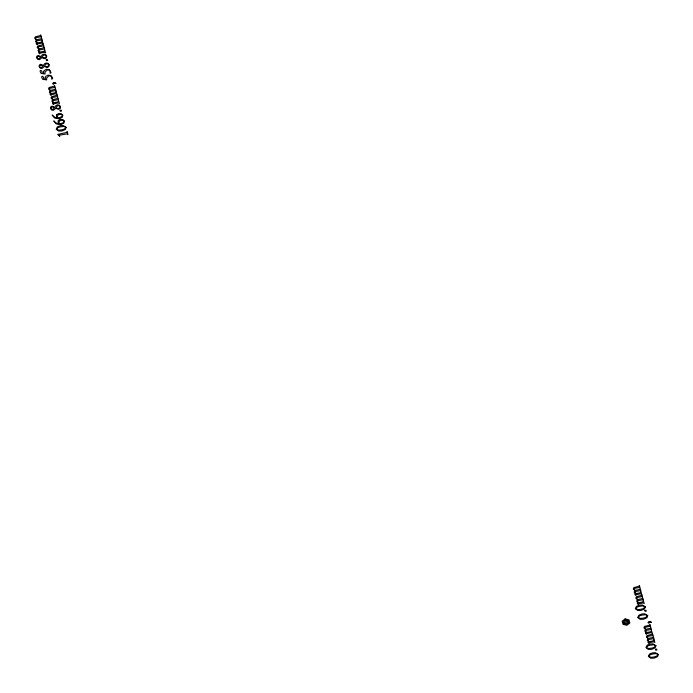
<?xml version="1.0" encoding="UTF-8"?>
<svg xmlns="http://www.w3.org/2000/svg" width="693" height="693" viewBox="0 0 693 693"><rect width="100%" height="100%" fill="white"/><g stroke="black" fill="none" stroke-linecap="round" stroke-linejoin="round"><path stroke-width="1.04" d="M624.566 620.781L626.619 620.391L628.057 621.396L623.795 622.201L624.124 623.423L628.386 622.609M43.616 71.933L43.616 73.389L42.23 73.137C42.412 69.378 38.141 69.421 41.104 73.432L45.036 74.047L45.062 72.072L47.297 69.976L49.212 70.132L50.251 71.154L50.052 73.354L51.1 72.678L49.307 69.664L46.422 69.257L44.17 70.565L43.616 71.933M45.218 77.815L45.218 79.271L43.841 79.019C44.014 75.26 39.744 75.303 42.706 79.314L46.648 79.929L46.674 77.954L48.9 75.858L50.814 76.013L51.854 77.036L51.663 79.236L52.703 78.56L50.91 75.546L48.025 75.139L45.781 76.447L45.218 77.815M42.256 41.13L41.519 42.126L37.613 42.871L36.4 41.745L36.876 40.809L41.589 39.951C43.157 42.542 41.372 35.819 41.259 38.695L36.772 39.726L35.542 38.626L35.906 37.682L40.8 36.79C42.221 39.293 40.471 32.779 40.471 35.508L35.248 36.876L34.65 38.288L36.391 39.908L35.499 41.389L37.136 43.009C34.477 42.316 37.985 46.171 37.379 44.049L41.736 43.105L43.157 43.702L42.256 41.13M44.759 50.277L44.014 51.273L40.116 52.018L38.895 50.901L39.38 49.957L44.092 49.099C45.66 51.689 43.876 44.976 43.754 47.852L39.267 48.874L38.046 47.782L38.401 46.838L43.295 45.946C44.716 48.449 42.975 41.926 42.975 44.655L37.751 46.024L37.153 47.445L38.895 49.064L37.994 50.546L39.631 52.157C36.998 51.464 40.489 55.336 39.882 53.205L44.231 52.261L45.66 52.859L44.759 50.277M56.098 91.779L55.353 92.775L51.447 93.52L50.234 92.403L50.71 91.459L55.431 90.601C56.999 93.191 55.215 86.478 55.093 89.354L50.606 90.376L49.385 89.284L49.74 88.34L54.634 87.448C56.055 89.951 54.314 83.429 54.305 86.157L49.082 87.526L48.484 88.947L50.225 90.566L49.333 92.048L50.97 93.659C48.311 92.966 51.819 96.829 51.221 94.707L55.57 93.763L56.999 94.361L56.098 91.779M58.593 100.927L57.857 101.932L53.95 102.677L52.737 101.55L53.214 100.615L57.926 99.749C59.494 102.347 57.71 95.625 57.597 98.501L53.101 99.523L51.88 98.432L52.244 97.488L57.138 96.596C58.558 99.099 56.809 92.585 56.809 95.313L51.585 96.682L50.987 98.094L52.729 99.714L51.836 101.195L53.474 102.815C50.814 102.122 54.323 105.977 53.716 103.855L58.073 102.91L59.494 103.508L58.593 100.927M640.869 591.813L640.133 592.818L636.226 593.554L635.013 592.437L635.49 591.501L640.202 590.635C641.77 593.225 639.985 586.512 639.873 589.388L635.386 590.41L634.156 589.319L634.519 588.374L639.414 587.482C640.834 589.986 639.085 583.463 639.085 586.191L633.861 587.569L633.263 588.981L635.005 590.601L634.112 592.082L635.75 593.693C633.116 593 636.598 596.872 635.992 594.741L640.349 593.797L641.77 594.395L640.869 591.813M643.373 600.97L642.636 601.966L638.729 602.711L637.508 601.585L637.993 600.649L642.706 599.791C644.273 602.382 642.489 595.659 642.368 598.535L637.881 599.566L636.659 598.466L637.014 597.522L641.909 596.63C643.329 599.133 641.588 592.619 641.588 595.348L636.365 596.716L635.767 598.128L637.508 599.748L636.607 601.229L638.244 602.849C635.585 602.156 639.093 606.011 638.496 603.889L642.844 602.945L644.273 603.542L643.373 600.97M651.498 630.708L650.753 631.704L646.846 632.449L645.633 631.323L646.119 630.387L650.831 629.53C652.399 632.12 650.614 625.398 650.493 628.274L646.006 629.305L644.785 628.205L645.14 627.26L650.034 626.368C651.455 628.872 649.713 622.357 649.713 625.086L644.481 626.455L643.884 627.867L645.625 629.487L644.733 630.968L646.37 632.588C643.736 631.886 647.219 635.758 646.621 633.627L650.97 632.683L652.399 633.281L651.498 630.708M653.993 639.856L653.256 640.852L649.35 641.597L648.137 640.471L648.613 639.535L653.326 638.677C654.894 641.268 653.109 634.554 652.997 637.421L648.509 638.452L647.279 637.352L647.643 636.408L652.537 635.516C653.958 638.028 652.208 631.505 652.208 634.234L646.985 635.602L646.387 637.014L648.128 638.634L647.236 640.115L648.873 641.735C646.231 641.034 649.722 644.914 649.116 642.783L653.473 641.831L654.894 642.437L653.993 639.856M46.682 55.994L46.474 57.727L44.958 58.714L41.857 57.71L39.536 59.685L37.769 59.355L36.668 57.848L36.885 56.263L38.176 55.44L40.982 56.583L42.169 54.886L43.624 54.167L45.53 54.461L46.682 55.994M49.09 64.821L48.882 66.545L47.367 67.542L44.274 66.528L41.952 68.503L40.177 68.183L39.077 66.675L39.293 65.081L40.584 64.258L43.39 65.411L44.577 63.713L46.041 62.994L47.938 63.288L49.09 64.821M60.516 106.653L60.308 108.377L58.792 109.373L55.7 108.359L53.378 110.334L51.603 110.014L50.502 108.498L50.719 106.913L52.018 106.09L54.825 107.242L56.003 105.544L57.467 104.816L59.364 105.111L60.516 106.653M54.141 83.498L53.552 84.286L52.529 83.732L53.612 82.545L55.068 82.71C58.169 84.841 53.439 81.774 54.141 83.498M649.54 622.427L648.951 623.215L647.929 622.66L649.012 621.465L650.467 621.63C653.568 623.761 648.839 620.703 649.54 622.427M37.309 56.835L37.11 57.943L38.869 58.888L40.792 56.982L38.366 56.28L37.309 56.835M39.718 65.662L39.518 66.771L41.277 67.715L43.2 65.8L40.783 65.099L39.718 65.662M51.143 107.484L50.953 108.593L52.703 109.546L54.626 107.632L52.209 106.93L51.143 107.484M56.739 114.562L56.376 116.251L57.424 117.671C54.331 118.997 49.099 110.776 54.53 118.009L59.303 118.789L62.205 117.368L62.881 115.298L61.356 113.747L58.81 113.522L56.739 114.562M58.351 120.443L57.978 122.133L59.026 123.553C55.934 124.879 50.702 116.658 56.142 123.891L60.906 124.671L63.817 123.25L64.492 121.18L62.959 119.629L60.421 119.404L58.351 120.443M46.258 59.719L46.509 60.646L47.652 60.43L47.401 59.503L46.258 59.719M60.092 110.378L60.343 111.296L61.495 111.079L61.235 110.152L60.092 110.378M644.871 610.412L645.122 611.33L646.266 611.113L646.015 610.186L644.871 610.412M655.491 649.298L655.743 650.225L656.895 650.008L656.643 649.081L655.491 649.298M46.266 56.012L45.972 57.155L44.525 57.857L42.082 57.328L43.139 55.579L44.3 54.981L45.539 55.102L46.266 56.012M48.675 64.839L48.38 65.982L46.933 66.684L44.491 66.156L45.547 64.406L46.708 63.808L47.947 63.929L48.675 64.839M60.1 106.67L59.806 107.813L58.359 108.506L55.916 107.987L56.973 106.237L58.143 105.631L59.373 105.752L60.1 106.67M59.303 135.213L59.754 136.322L57.666 134.399L66.987 132.38C66.632 128.855 68.962 137.223 67.308 133.844L59.303 135.213M66.164 127.399L65.393 129.504L61.902 130.986L58.593 131.064L56.194 129.236L57.346 126.862L60.386 125.676L63.167 125.52L66.164 127.399M645.313 606.843L644.551 608.948L641.051 610.438L637.742 610.516L635.342 608.688L636.503 606.306L639.544 605.119L642.316 604.972L645.313 606.843M647.73 615.67L646.959 617.775L643.468 619.256L640.15 619.334L637.751 617.506L638.911 615.133L641.952 613.946L644.724 613.79L647.73 615.67M655.942 645.737L655.171 647.834L651.68 649.324L648.362 649.402L645.963 647.574L647.123 645.2L650.164 644.014L652.945 643.858L655.942 645.737M658.35 654.556L657.579 656.661L654.088 658.151L650.779 658.229L648.379 656.401L649.54 654.019L652.581 652.832L655.353 652.676L658.35 654.556M62.422 115.307L61.66 116.779L59.485 117.611L58.16 117.689L57.172 116.632L58.03 115.029L59.65 114.466L61.426 114.449L62.422 115.307M64.033 121.188L63.262 122.661L61.097 123.493L59.763 123.571L58.784 122.514L59.641 120.911L61.253 120.348L63.037 120.331L64.033 121.188M65.748 127.399L64.31 129.123L61.772 129.816L58.931 130.154L56.583 129.193L58.143 127.495L60.863 126.776L64.276 126.464L65.748 127.399M644.897 606.851L643.459 608.575L640.921 609.26L638.088 609.606L635.732 608.645L637.3 606.947L640.02 606.228L643.433 605.907L644.897 606.851M647.305 615.679L645.867 617.402L643.329 618.087L640.497 618.425L638.149 617.463L639.708 615.765L642.428 615.046L645.841 614.734L647.305 615.679M655.517 645.737L654.088 647.461L651.55 648.154L648.709 648.492L646.361 647.531L647.92 645.833L650.64 645.114L654.053 644.802L655.517 645.737M657.934 654.564L656.496 656.288L653.958 656.973L651.117 657.319L648.769 656.358L650.337 654.651L653.049 653.941L656.462 653.62L657.934 654.564M625.138 618.901L622.141 621.145L623.007 624.332L626.87 625.277L629.868 623.024L628.993 619.845L625.138 618.901M625.407 619.906L623.362 621.448L623.951 623.622L626.602 624.272L628.646 622.73L628.057 620.547L625.407 619.906"/></g></svg>
